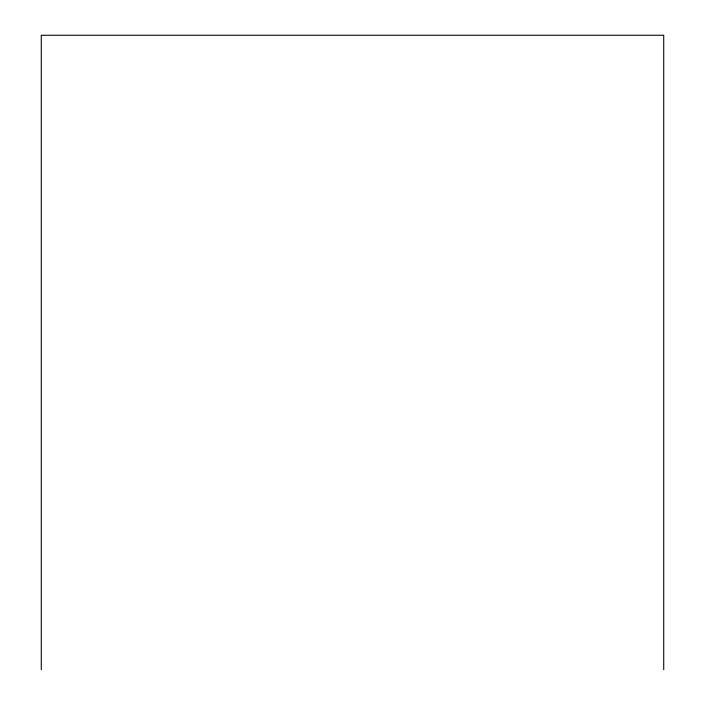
<?xml version="1.0" encoding="UTF-8"?>
<svg xmlns="http://www.w3.org/2000/svg" width="705" height="705" viewBox="0 0 705 705"><rect width="100%" height="100%" fill="white"/><g stroke="black" fill="none" stroke-linecap="round" stroke-linejoin="round"><path stroke-width="1.06" d="M663.722 669.75L663.722 35.25L41.278 35.25L41.278 669.75"/></g></svg>
